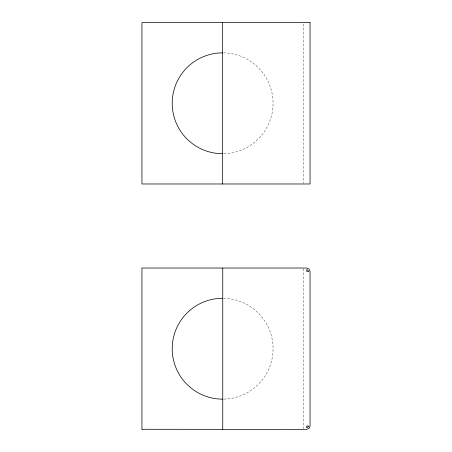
<?xml version="1.0" encoding="UTF-8"?>
<svg xmlns="http://www.w3.org/2000/svg" width="452" height="452" viewBox="0 0 452 452"><rect width="100%" height="100%" fill="white"/><g stroke="black" fill="none" stroke-linecap="round" stroke-linejoin="round"><path stroke-width="0.34" stroke-dasharray="2.26 1.69" d="M223.853 153.663L225.672 153.629A50.432 50.432 0 0 0 272.957 106.678L273.059 102.395A50.432 50.432 0 0 0 223.887 52.873M223.853 399.082L225.672 399.048A50.432 50.432 0 0 0 272.957 352.097L273.059 347.814A50.432 50.432 0 0 0 223.887 298.292M303.326 24.007L303.326 183.275M303.326 268.725L303.326 428.694"/><path stroke-width="0.68" d="M141.945 429.4L141.945 268.019L306.688 268.019L309.066 269.002L310.055 271.381L310.055 426.038L309.066 428.417L306.688 429.4L142.064 429.287M222.751 429.287L222.751 268.132M222.638 52.895L219.604 52.952A50.432 50.432 0 0 0 172.319 99.903L172.212 104.186A50.432 50.432 0 0 0 221.39 153.708L222.638 153.686M222.638 298.314L219.604 298.371A50.432 50.432 0 0 0 172.319 345.322L172.212 349.605A50.432 50.432 0 0 0 221.39 399.127L222.638 399.105M222.638 22.6L222.638 183.981M310.055 22.6L141.945 22.6L141.945 183.981L310.055 183.981L310.055 22.6M308.371 271.381L306.688 271.381L306.688 269.703A1.684 1.684 0 0 1 308.371 271.381M308.371 426.038L306.688 426.038L306.688 427.716A1.684 1.684 0 0 0 308.371 426.038"/></g></svg>
